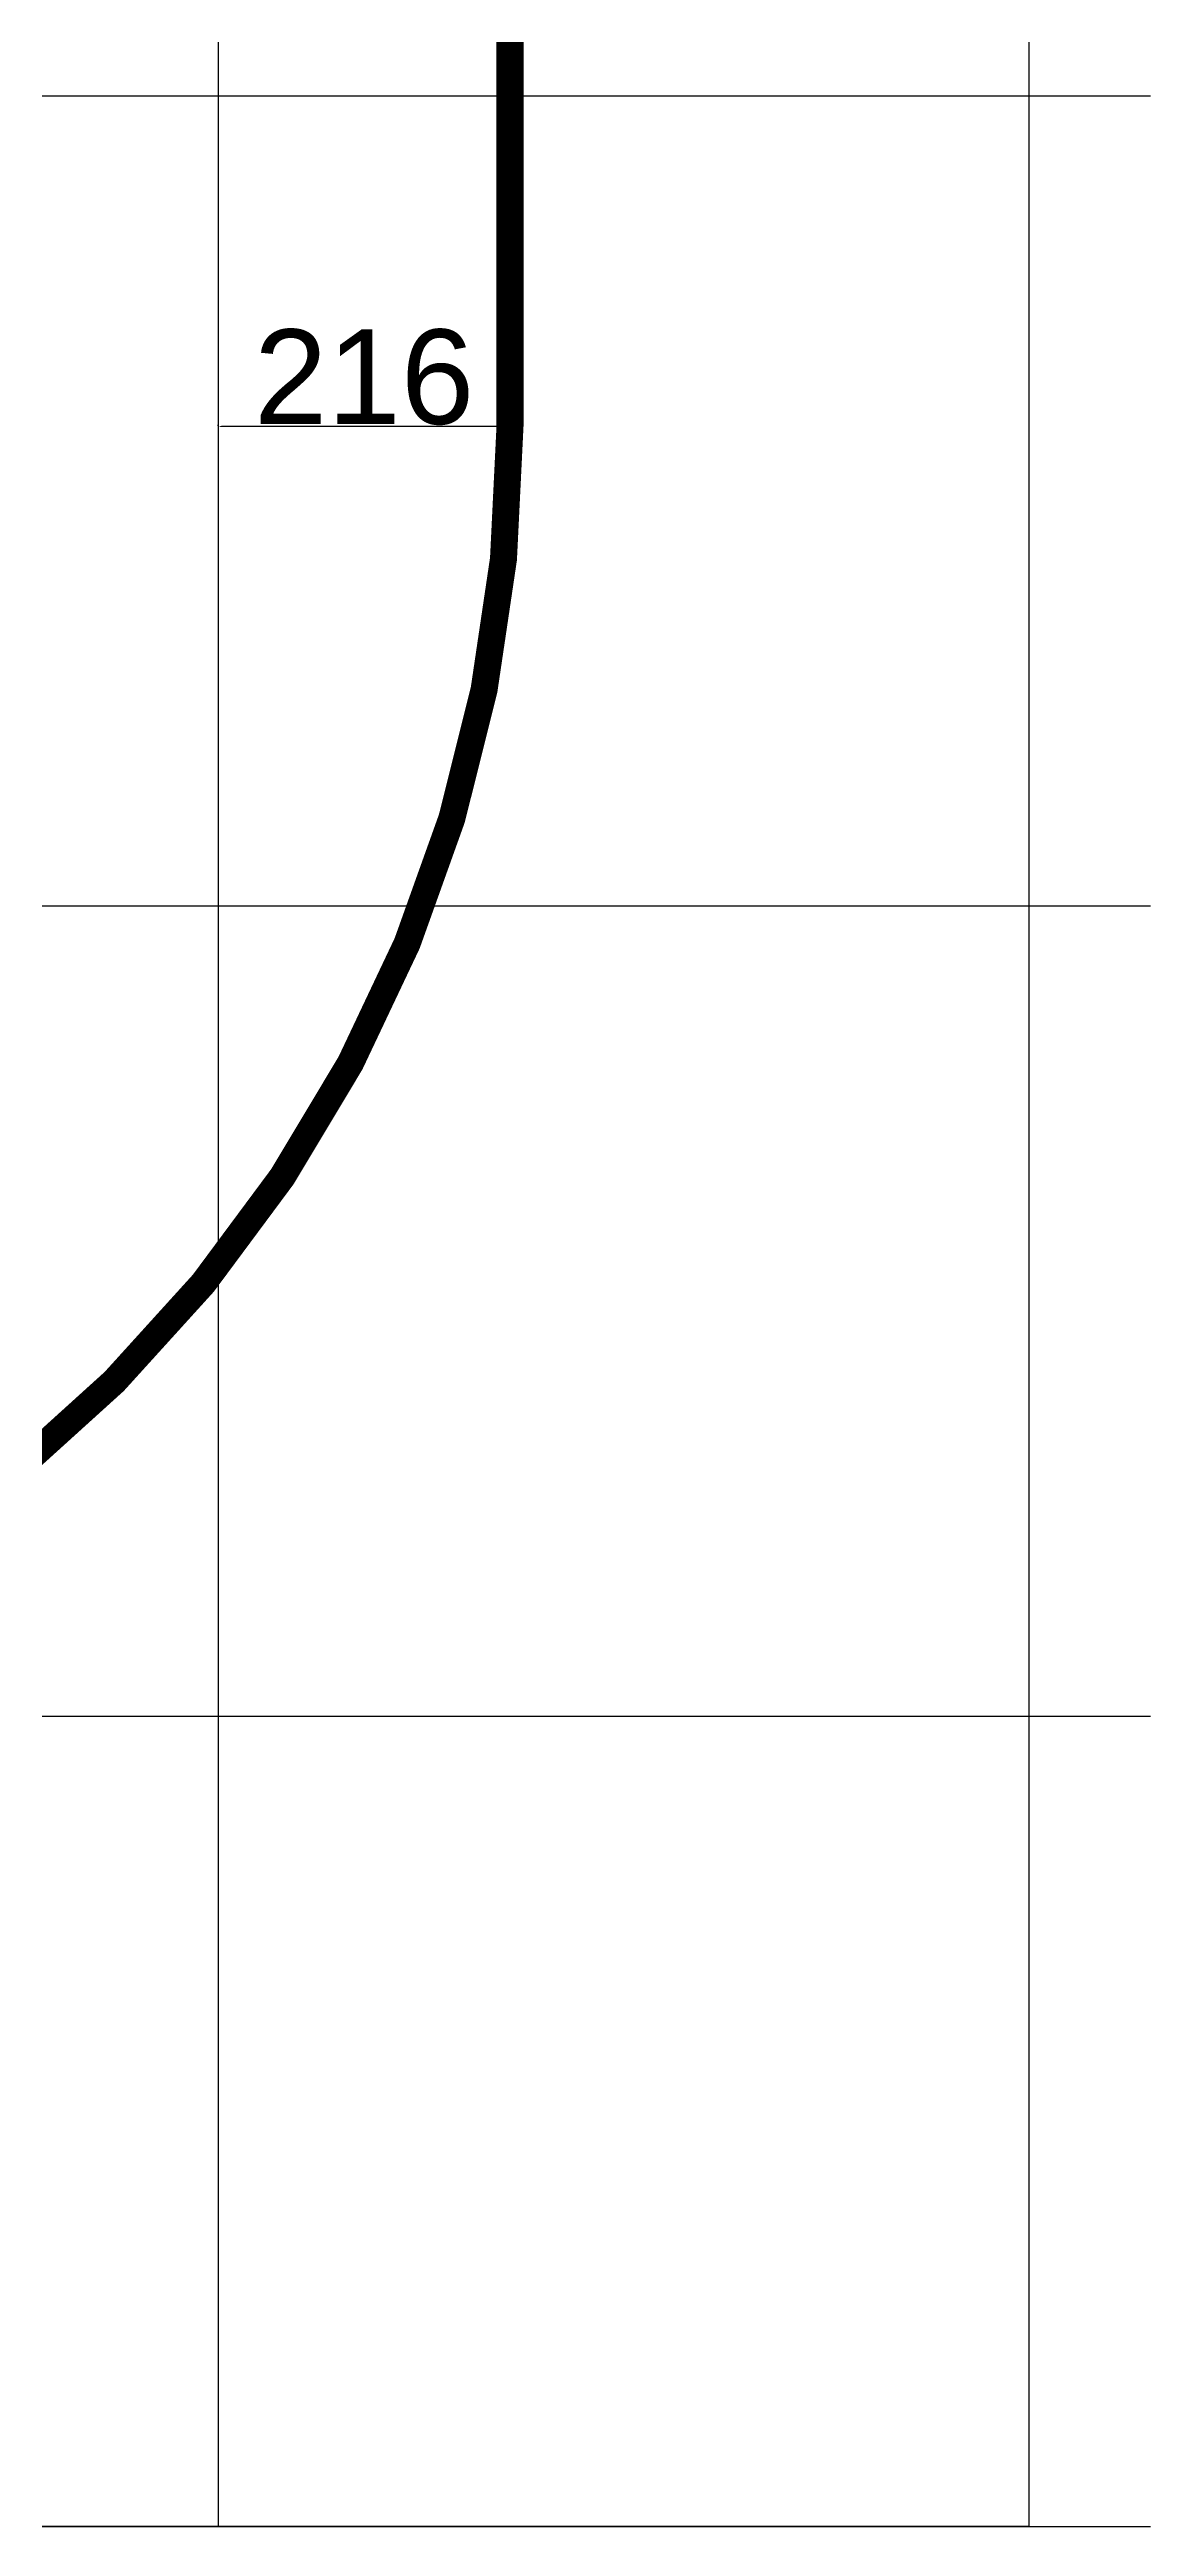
# Model space of a CAD drawing. Header units: millimetres. Extents: x 0 to 6090, y -6000 to 101.
# Drawn here: x 5275 to 6090, y -6000 to -4166 of the extents above; entities that cross this region are included whole.
import ezdxf

# ---------------------------------------------------------------- set-up
doc = ezdxf.new("R2010")
doc.units = ezdxf.units.MM
doc.layers.add('high_way', color=7, linetype='Continuous', lineweight=40)
doc.styles.get("Standard").update_dxf_attribs({"font": 'arial.ttf'})
doc.dimstyles.new('ISO-25', dxfattribs={"dimtxt": 2.5, "dimasz": 2.5, "dimexe": 1.25, "dimexo": 0.625, "dimtad": 1, "dimtxsty": 'Standard', "dimcen": 2.5, "dimadec": 0, "dimazin": 0, "dimtfac": 1, "dimtmove": 0, "dimatfit": 3, "dimfxl": 1, "dimarcsym": 0})

# ---------------------------------------------------------------- blocks, each defined once
blk = doc.blocks.new('*U1')
at = {"layer": 'Defpoints'}
blk.add_line((0, 3000), (0, -3000), dxfattribs=at)
blk = doc.blocks.new('*U2')
at = {"layer": 'Defpoints', "color": 0, "linetype": 'ByBlock', "lineweight": -2, "transparency": 16777216}
for p in [(5400, 20), (5400, 10), (5400, 0)]:
    blk.add_blockref('*U1', p, dxfattribs=at)
blk = doc.blocks.new('*U3')
at = {"layer": 'Defpoints'}
blk.add_line((-3000, 0), (3000, 0), dxfattribs=at)
blk = doc.blocks.new('*U4')
at = {"layer": 'Defpoints', "color": 0, "linetype": 'ByBlock', "lineweight": -2, "transparency": 16777216}
for p in [(0, 1800), (10, 1800), (20, 1800), (30, 1800), (40, 1800), (50, 1800), (60, 1800), (70, 1800), (80, 1800), (90, 1800), (0, 1200), (10, 1200), (20, 1200), (30, 1200), (40, 1200), (50, 1200), (60, 1200), (70, 1200), (80, 1200), (90, 1200), (0, 600), (10, 600), (20, 600), (30, 600), (40, 600), (50, 600), (60, 600), (70, 600), (80, 600), (90, 600), (0, 0), (10, 0), (20, 0), (30, 0), (40, 0), (50, 0), (60, 0), (70, 0), (80, 0), (90, 0)]:
    blk.add_blockref('*U3', p, dxfattribs=at)
blk = doc.blocks.new('*D60')
at = {"layer": 'Defpoints', "color": 0, "lineweight": -2, "transparency": 16777216}
for p, q in [((5400, -4444.4), (5400, -4443.8)), ((5613.5, -4445), (5402.5, -4445)), ((5616, -4444.4), (5616, -4443.8))]:
    blk.add_line(p, q, dxfattribs=at)
at = {"layer": 'Defpoints', "color": 0, "transparency": 16777216}
for p in [(5400, -4445), (5400, -4445), (5616, -4445)]:
    blk.add_point(p, dxfattribs=at)
for points in [[(5402.5, -4444.6), (5402.5, -4445.4), (5400, -4445)], [(5613.5, -4444.6), (5613.5, -4445.4), (5616, -4445)]]:
    blk.add_solid(points, dxfattribs=at)
at = {"layer": 'Defpoints', "color": 0, "transparency": 16777216, "insert": (5508, -4408.6), "char_height": 2.5, "attachment_point": 5}
blk.add_mtext('{\\H28x;216}', dxfattribs=at)

msp = doc.modelspace()

# ---------------------------------------------------------------- linework, layer by layer
at = {"layer": 'Defpoints'}
msp.add_lwpolyline([(0, 0), (6000, 0), (6000, -6000), (0, -6000)], close=True, dxfattribs=at)
at = {"layer": 'high_way', "const_width": 20}
for points in [[(185, -3302.558), (185, -1426, -0.41421356), (1425, -186), (4376, -186, -0.41421356), (5616, -1426), (5616, -4445)], [(2915, -5445), (4616, -5445, 0.41421356), (5616, -4445), (5616, -1426)]]:
    msp.add_lwpolyline(points, format="xyb", dxfattribs=at)

# ---------------------------------------------------------------- block references
at = {"layer": 'Defpoints'}
for name, p in [('*U2', (0, -3000)), ('*U4', (3000, -6000))]:
    msp.add_blockref(name, p, dxfattribs=at)

# ---------------------------------------------------------------- dimensions: what is measured, and where the dimension line sits
dim = msp.add_linear_dim(base=(5400, -4445), p1=(5616, -4445), p2=(5400, -4445), text='{\\H28x;<>}', dimstyle='ISO-25', dxfattribs=at)
dim.commit()
dim.dimension.update_dxf_attribs({"geometry": '*D60', "text_midpoint": (5508, -4408.635)})

doc.saveas('drawing.dxf')
